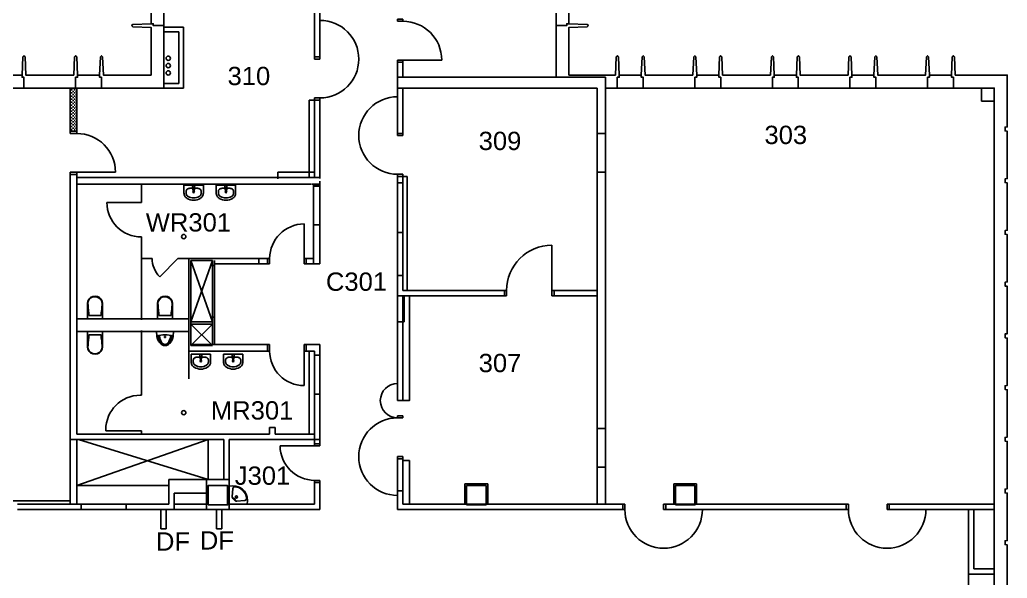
# Model space of a CAD drawing. Header units: inches. Extents: x 284 to 2008, y 299 to 1857.
# Drawn here: x 1092 to 2008, y 766 to 1284 of the extents above; entities that cross this region are included whole.
import ezdxf

# ---------------------------------------------------------------- set-up
doc = ezdxf.new("R2010")
doc.units = ezdxf.units.IN
doc.header["$MEASUREMENT"] = 0
doc.linetypes.add('HIDDEN', pattern=[5.333333, 2.666667, -2.666667])
for name, color, linetype in [('A-DOOR', 4, 'Continuous'), ('A-FEC', 7, 'Continuous'), ('A-FLOR-TPTN-NEW', 7, 'Continuous'), ('A-PFLR-NOTE', 3, 'Continuous'), ('A-WALL', 5, 'Continuous'), ('P-P FIXT-NEW', 7, 'Continuous'), ('P-SANR-EQPM', 5, 'Continuous'), ('S-COLS', 6, 'Continuous')]:
    doc.layers.add(name, color=color, linetype=linetype)
doc.styles.get("Standard").update_dxf_attribs({"font": 'arial.ttf'})
pattern_1 = [(45, (7e-09, 7e-09), (-1.4142136, 1.4142136), [0, -2])]

# ---------------------------------------------------------------- blocks, each defined once
blk = doc.blocks.new('D1 Metal_148')
at = {"color": 0, "linetype": 'Continuous'}
for p, q in [((-18, 0), (-20, 0)), ((-20, 0), (-20, -5)), ((-18, -5), (-18, 0)), ((20, 0), (18, 0)), ((18, 0), (18, -5)), ((18, 0), (54, 0)), ((20, -5), (20, 0)), ((-20, -5), (-18, -5)), ((18, -5), (20, -5))]:
    blk.add_line(p, q, dxfattribs=at)
blk.add_arc((18, 0), 36, 0, 180, dxfattribs=at)
blk = doc.blocks.new('D1 Metal_120')
at = {"color": 0, "linetype": 'Continuous'}
for p, q in [((-18, 0), (-20, 0)), ((-20, 0), (-20, -5)), ((-18, -5), (-18, 0)), ((20, 0), (18, 0)), ((18, 0), (18, -5)), ((18, 0), (54, 0)), ((20, -5), (20, 0)), ((-20, -5), (-18, -5)), ((18, -5), (20, -5))]:
    blk.add_line(p, q, dxfattribs=at)
blk.add_arc((18, 0), 36, 0, 180, dxfattribs=at)
blk = doc.blocks.new('D1 Metal_194')
at = {"color": 0, "linetype": 'Continuous'}
for p, q in [((-18, 0), (-20, 0)), ((-20, 0), (-20, -5)), ((-18, -5), (-18, 0)), ((20, 0), (18, 0)), ((18, 0), (18, -5)), ((18, 0), (54, 0)), ((20, -5), (20, 0)), ((-20, -5), (-18, -5)), ((18, -5), (20, -5))]:
    blk.add_line(p, q, dxfattribs=at)
blk.add_arc((18, 0), 36, 0, 180, dxfattribs=at)
blk = doc.blocks.new('D1 Metal_146')
at = {"color": 0, "linetype": 'Continuous'}
for p, q in [((-18, 0), (-20, 0)), ((-20, 0), (-20, -5)), ((-18, -5), (-18, 0)), ((20, 0), (18, 0)), ((18, 0), (18, -5)), ((18, 0), (54, 0)), ((20, -5), (20, 0)), ((-20, -5), (-18, -5)), ((18, -5), (20, -5))]:
    blk.add_line(p, q, dxfattribs=at)
blk.add_arc((18, 0), 36, 0, 180, dxfattribs=at)
blk = doc.blocks.new('D1 Metal_147')
at = {"color": 0, "linetype": 'Continuous'}
blk.add_line((8, 0), (24, 0), dxfattribs=at)
blk.add_arc((8, 0), 16, 0, 180, dxfattribs=at)
blk = doc.blocks.new('D1 Metal_185')
at = {"color": 0, "linetype": 'Continuous'}
for p, q in [((21, 0), (21, 42)), ((-21, 0), (-23, 0)), ((-23, 0), (-23, -5)), ((-21, -5), (-21, 0)), ((23, 0), (21, 0)), ((21, 0), (21, -5)), ((23, -5), (23, 0)), ((-23, -5), (-21, -5)), ((21, -5), (23, -5))]:
    blk.add_line(p, q, dxfattribs=at)
blk.add_arc((21, 0), 42, 90, 180, dxfattribs=at)
blk = doc.blocks.new('D1 Metal_203')
at = {"color": 0, "linetype": 'Continuous'}
for p, q in [((18, 0), (18, 36)), ((-18, 0), (-20, 0)), ((-20, 0), (-20, -6)), ((-18, -6), (-18, 0)), ((20, 0), (18, 0)), ((18, 0), (18, -6)), ((20, -6), (20, 0)), ((-20, -6), (-18, -6)), ((18, -6), (20, -6))]:
    blk.add_line(p, q, dxfattribs=at)
blk.add_arc((18, 0), 36, 90, 180, dxfattribs=at)
blk = doc.blocks.new('WC 1 Symb_815')
at = {"layer": 'P-P FIXT-NEW', "color": 0, "linetype": 'ByBlock'}
for p, q in [((0, 0), (0, 14)), ((14.11, 14), (0, 14)), ((3.08, 12.79), (3.08, 1.21)), ((14.11, 0), (0, 0))]:
    blk.add_line(p, q, dxfattribs=at)
for points in [[(14.11, 14), (12.72, 13.96), (11.34, 13.9), (9.95, 13.79), (8.57, 13.66), (7.19, 13.49), (5.81, 13.29), (4.44, 13.06), (3.08, 12.79)], [(14.12, 13.55), (12.73, 13.51), (11.34, 13.44), (9.95, 13.34), (8.57, 13.2), (7.19, 13.03), (5.82, 12.83), (4.45, 12.6), (3.08, 12.33)], [(14.01, 0.46), (16.02, 0.75), (17.83, 1.66), (19.28, 3.1), (20.22, 4.92), (20.55, 6.95), (20.25, 8.98), (19.34, 10.82), (17.91, 12.28), (16.11, 13.22), (14.11, 13.54)], [(14.11, 0), (16.24, 0.34), (18.16, 1.34), (19.68, 2.89), (20.66, 4.84), (21, 7), (20.66, 9.16), (19.68, 11.11), (18.16, 12.66), (16.24, 13.66), (14.11, 14)], [(3.08, 1.67), (4.45, 1.4), (5.82, 1.17), (7.19, 0.97), (8.57, 0.8), (9.95, 0.66), (11.34, 0.56), (12.73, 0.49), (14.12, 0.45)], [(3.08, 1.21), (4.44, 0.94), (5.81, 0.71), (7.19, 0.51), (8.57, 0.34), (9.95, 0.21), (11.34, 0.1), (12.72, 0.04), (14.11, 0)]]:
    blk.add_lwpolyline(points, dxfattribs=at)
blk = doc.blocks.new('Urinal 2 Symb_816')
at = {"layer": 'P-P FIXT-NEW', "color": 0, "linetype": 'ByBlock'}
for p, q in [((0, 15.75), (3.91, 15.53)), ((0, 15.75), (0, 0)), ((0, 0), (3.91, 0.22))]:
    blk.add_line(p, q, dxfattribs=at)
for points in [[(3.91, 15.53), (3.55, 13.64), (3.3, 11.73), (3.14, 9.81), (3.09, 7.87), (3.14, 5.94), (3.3, 4.02), (3.55, 2.11), (3.91, 0.22)], [(9.14, 11.46), (8.47, 11.8), (7.79, 12.11), (7.09, 12.38), (6.39, 12.62), (5.68, 12.83), (4.95, 13), (4.23, 13.13), (3.49, 13.23)], [(9, 12.59), (8.36, 12.9), (7.72, 13.19), (7.06, 13.46), (6.4, 13.71), (5.73, 13.93), (5.06, 14.13), (4.38, 14.3), (3.69, 14.45)], [(9.55, 13.4), (8.89, 13.79), (8.22, 14.16), (7.53, 14.48), (6.83, 14.77), (6.12, 15.02), (5.39, 15.23), (4.65, 15.4), (3.91, 15.53)], [(11.67, 10.44), (11.37, 10.76), (11.06, 11.06), (10.74, 11.35), (10.41, 11.63), (10.07, 11.89), (9.72, 12.14), (9.36, 12.37), (9, 12.59)], [(11.45, 9.46), (11.22, 9.78), (10.97, 10.08), (10.7, 10.36), (10.42, 10.62), (10.12, 10.87), (9.8, 11.09), (9.47, 11.28), (9.14, 11.46)], [(12.34, 10.51), (12.06, 10.95), (11.77, 11.36), (11.44, 11.76), (11.1, 12.13), (10.74, 12.48), (10.36, 12.81), (9.96, 13.12), (9.55, 13.4)], [(11.45, 6.29), (11.64, 6.66), (11.77, 7.05), (11.85, 7.46), (11.88, 7.87), (11.85, 8.29), (11.77, 8.7), (11.64, 9.09), (11.45, 9.46)], [(11.67, 5.31), (12, 5.89), (12.24, 6.53), (12.39, 7.19), (12.44, 7.87), (12.39, 8.56), (12.24, 9.22), (12, 9.86), (11.67, 10.44)], [(12.34, 5.24), (12.63, 5.86), (12.83, 6.51), (12.96, 7.19), (13, 7.87), (12.96, 8.56), (12.83, 9.24), (12.63, 9.89), (12.34, 10.51)], [(3.49, 2.52), (4.23, 2.62), (4.95, 2.75), (5.68, 2.92), (6.39, 3.13), (7.09, 3.37), (7.79, 3.64), (8.47, 3.95), (9.14, 4.29)], [(3.69, 1.3), (4.38, 1.45), (5.06, 1.62), (5.73, 1.82), (6.4, 2.04), (7.06, 2.29), (7.72, 2.56), (8.36, 2.85), (9, 3.16)], [(3.91, 0.22), (4.65, 0.35), (5.39, 0.52), (6.12, 0.73), (6.83, 0.98), (7.53, 1.27), (8.22, 1.59), (8.89, 1.96), (9.55, 2.35)], [(9, 3.16), (9.36, 3.38), (9.72, 3.61), (10.07, 3.86), (10.41, 4.12), (10.74, 4.4), (11.06, 4.69), (11.37, 4.99), (11.67, 5.31)], [(9.14, 4.29), (9.47, 4.47), (9.8, 4.66), (10.12, 4.88), (10.42, 5.13), (10.7, 5.39), (10.97, 5.67), (11.22, 5.97), (11.45, 6.29)], [(9.55, 2.35), (9.96, 2.63), (10.36, 2.94), (10.74, 3.27), (11.1, 3.62), (11.44, 3.99), (11.77, 4.39), (12.06, 4.8), (12.34, 5.24)]]:
    blk.add_lwpolyline(points, dxfattribs=at)
blk.add_lwpolyline([(5.02, 8.42), (4.66, 8.26), (4.51, 7.87), (4.66, 7.49), (5.02, 7.33), (5.39, 7.49), (5.54, 7.87), (5.39, 8.26)], close=True, dxfattribs=at)
blk = doc.blocks.new('WC 1 Symb_817')
at = {"layer": 'P-P FIXT-NEW', "color": 0, "linetype": 'ByBlock'}
for p, q in [((0, 0), (0, 14)), ((14.11, 14), (0, 14)), ((3.08, 12.79), (3.08, 1.21)), ((14.11, 0), (0, 0))]:
    blk.add_line(p, q, dxfattribs=at)
for points in [[(14.11, 14), (12.72, 13.96), (11.34, 13.9), (9.95, 13.79), (8.57, 13.66), (7.19, 13.49), (5.81, 13.29), (4.44, 13.06), (3.08, 12.79)], [(14.12, 13.55), (12.73, 13.51), (11.34, 13.44), (9.95, 13.34), (8.57, 13.2), (7.19, 13.03), (5.82, 12.83), (4.45, 12.6), (3.08, 12.33)], [(14.01, 0.46), (16.02, 0.75), (17.83, 1.66), (19.28, 3.1), (20.22, 4.92), (20.55, 6.95), (20.25, 8.98), (19.34, 10.82), (17.91, 12.28), (16.11, 13.22), (14.11, 13.54)], [(14.11, 0), (16.24, 0.34), (18.16, 1.34), (19.68, 2.89), (20.66, 4.84), (21, 7), (20.66, 9.16), (19.68, 11.11), (18.16, 12.66), (16.24, 13.66), (14.11, 14)], [(3.08, 1.67), (4.45, 1.4), (5.82, 1.17), (7.19, 0.97), (8.57, 0.8), (9.95, 0.66), (11.34, 0.56), (12.73, 0.49), (14.12, 0.45)], [(3.08, 1.21), (4.44, 0.94), (5.81, 0.71), (7.19, 0.51), (8.57, 0.34), (9.95, 0.21), (11.34, 0.1), (12.72, 0.04), (14.11, 0)]]:
    blk.add_lwpolyline(points, dxfattribs=at)
blk = doc.blocks.new('Basin 01_818')
at = {"layer": 'P-P FIXT-NEW', "color": 0, "linetype": 'ByBlock'}
for p, q in [((0, 14), (0, 6.87)), ((18, 14), (0, 14)), ((5.44, 11.13), (5.44, 11.13)), ((12.56, 11.13), (5.44, 11.13)), ((8.06, 12.44), (8.06, 12.64)), ((8.17, 10.85), (8.06, 12.44)), ((8.3, 10.48), (8.56, 8.4)), ((8.46, 10.94), (8.46, 11.53)), ((8.46, 11.53), (9.54, 11.53)), ((8.46, 11.5), (9.54, 11.5)), ((9.44, 8.4), (9.7, 10.48)), ((9.54, 11.53), (9.54, 10.94)), ((9.83, 10.85), (9.94, 12.44)), ((9.94, 12.44), (9.94, 12.64)), ((18, 14), (18, 6.87)), ((1.96, 8.3), (1.96, 6.87)), ((16.04, 8.3), (16.04, 6.87))]:
    blk.add_line(p, q, dxfattribs=at)
for points in [[(5.44, 11.13), (4.76, 11.07), (4.1, 10.91), (3.5, 10.65), (2.98, 10.3), (2.54, 9.87), (2.22, 9.38), (2.02, 8.85), (1.96, 8.3)], [(16.04, 8.3), (15.98, 8.85), (15.78, 9.38), (15.46, 9.87), (15.02, 10.3), (14.5, 10.65), (13.9, 10.91), (13.24, 11.07), (12.56, 11.13)], [(0, 6.87), (0.05, 6.08), (0.19, 5.31), (0.43, 4.56), (0.76, 3.86), (1.18, 3.21), (1.67, 2.62), (2.23, 2.12), (2.84, 1.69)], [(1.96, 6.87), (1.99, 6.37), (2.08, 5.87), (2.23, 5.4), (2.45, 4.94), (2.71, 4.53), (3.02, 4.15), (3.38, 3.83), (3.78, 3.56)], [(2.84, 1.69), (4.3, 0.96), (5.82, 0.43), (7.4, 0.11), (9, 0), (10.6, 0.11), (12.18, 0.43), (13.7, 0.96), (15.16, 1.69)], [(3.78, 3.56), (5.01, 2.94), (6.31, 2.49), (7.64, 2.21), (9, 2.12), (10.36, 2.21), (11.69, 2.49), (12.99, 2.94), (14.22, 3.56)], [(14.22, 3.56), (14.62, 3.83), (14.98, 4.15), (15.29, 4.53), (15.55, 4.94), (15.77, 5.4), (15.92, 5.87), (16.01, 6.37), (16.04, 6.87)], [(15.16, 1.69), (15.77, 2.12), (16.33, 2.62), (16.82, 3.21), (17.24, 3.86), (17.57, 4.56), (17.81, 5.31), (17.95, 6.08), (18, 6.87)]]:
    blk.add_lwpolyline(points, dxfattribs=at)
blk.add_circle((9, 7.56), 0.689, dxfattribs=at)
for centre, radius, start, end in [((9, 12.51), 0.984, 339.28556, 200.71444), ((9, 12.51), 0.946, 7.83741, 171.8967), ((9, 10.96), 0.83, 185.16961, 354.83039), ((9, 10.93), 0.83, 185.16961, 354.83039), ((9, 10.94), 0.535, 180, 0), ((9, 8.45), 0.44, 187.13892, 352.86108)]:
    blk.add_arc(centre, radius, start, end, dxfattribs=at)
blk = doc.blocks.new('Basin Corner_1391')
at = {"layer": 'P-P FIXT-NEW', "color": 0, "linetype": 'ByBlock'}
for p, q in [((0, 0), (0, -0.11)), ((0, 0), (0, -16.48)), ((0, 0), (16.48, 0)), ((3.28, -14.2), (2.59, -7.08)), ((14.2, -3.28), (7.08, -2.59))]:
    blk.add_line(p, q, dxfattribs=at)
for points in [[(0, -16.48), (3.11, -16.99), (6.24, -16.75), (9.24, -15.78), (11.92, -14.14), (14.15, -11.92), (15.79, -9.23), (16.75, -6.24), (16.99, -3.1), (16.48, 0)], [(2.97, -5.63), (2.87, -5.79), (2.78, -5.96), (2.71, -6.14), (2.65, -6.32), (2.61, -6.51), (2.59, -6.7), (2.58, -6.89), (2.59, -7.08)], [(2.67, -6.26), (2.75, -6.24), (2.84, -6.21), (2.92, -6.18), (3, -6.14), (3.08, -6.1), (3.15, -6.06), (3.23, -6.01), (3.3, -5.96)], [(5.63, -2.97), (5.26, -3.26), (4.9, -3.56), (4.54, -3.88), (4.2, -4.2), (3.88, -4.54), (3.56, -4.89), (3.26, -5.26), (2.97, -5.63)], [(3.3, -5.96), (3.68, -5.67), (4.04, -5.37), (4.39, -5.06), (4.73, -4.73), (5.06, -4.39), (5.38, -4.04), (5.68, -3.68), (5.96, -3.3)], [(5.49, -16), (7.48, -15.65), (9.38, -14.97), (11.12, -13.96), (12.67, -12.67), (13.96, -11.12), (14.97, -9.37), (15.65, -7.48), (15.99, -5.49)], [(7.08, -2.59), (6.89, -2.58), (6.7, -2.59), (6.51, -2.61), (6.32, -2.66), (6.14, -2.71), (5.96, -2.78), (5.8, -2.87), (5.63, -2.97)], [(5.96, -3.3), (6.01, -3.23), (6.06, -3.15), (6.1, -3.08), (6.14, -3), (6.18, -2.92), (6.21, -2.84), (6.24, -2.75), (6.27, -2.67)], [(16.01, -5.5), (16.01, -5.1), (15.94, -4.71), (15.79, -4.34), (15.57, -4.01), (15.29, -3.73), (14.96, -3.51), (14.59, -3.36), (14.2, -3.28)], [(3.28, -14.2), (3.36, -14.58), (3.51, -14.95), (3.73, -15.28), (4.01, -15.56), (4.34, -15.78), (4.71, -15.93), (5.1, -16), (5.49, -16)]]:
    blk.add_lwpolyline(points, dxfattribs=at)
blk.add_lwpolyline([(6.58, -5.65), (5.89, -5.94), (5.61, -6.63), (5.89, -7.31), (6.58, -7.6), (7.27, -7.31), (7.55, -6.63), (7.27, -5.94)], close=True, dxfattribs=at)
blk = doc.blocks.new('D1 Metal_26')
at = {"color": 0, "linetype": 'ByBlock'}
for p, q in [((18, 0), (18, 36)), ((-18, 0), (-20, 0)), ((-20, 0), (-20, -5)), ((-18, -5), (-18, 0)), ((20, 0), (18, 0)), ((18, 0), (18, -5)), ((20, -5), (20, 0)), ((-20, -5), (-18, -5)), ((18, -5), (20, -5))]:
    blk.add_line(p, q, dxfattribs=at)
blk.add_arc((18, 0), 36, 90, 180, dxfattribs=at)
blk = doc.blocks.new('D1 Metal_28')
at = {"color": 0, "linetype": 'ByBlock'}
for p, q in [((-18, 0), (-20, 0)), ((-20, 0), (-20, -5)), ((-18, -5), (-18, 0)), ((20, 0), (18, 0)), ((18, 0), (18, -5)), ((18, 0), (54, 0)), ((20, -5), (20, 0)), ((-20, -5), (-18, -5)), ((18, -5), (20, -5))]:
    blk.add_line(p, q, dxfattribs=at)
blk.add_arc((18, 0), 36, 0, 180, dxfattribs=at)
blk = doc.blocks.new('D1 Metal_152')
at = {"color": 0, "linetype": 'ByBlock'}
for p, q in [((16, 0), (16, 32)), ((-16, 0), (-18, 0)), ((-18, 0), (-18, -5)), ((-16, -5), (-16, 0)), ((18, 0), (16, 0)), ((16, 0), (16, -5)), ((18, -5), (18, 0)), ((-18, -5), (-16, -5)), ((16, -5), (18, -5))]:
    blk.add_line(p, q, dxfattribs=at)
blk.add_arc((16, 0), 32, 90, 180, dxfattribs=at)
blk = doc.blocks.new('D1 Metal_180')
at = {"color": 0, "linetype": 'ByBlock'}
for p, q in [((16, 0), (16, 32)), ((-16, 0), (-18, 0)), ((-18, 0), (-18, -5)), ((-16, -5), (-16, 0)), ((18, 0), (16, 0)), ((16, 0), (16, -5)), ((18, -5), (18, 0)), ((-18, -5), (-16, -5)), ((16, -5), (18, -5))]:
    blk.add_line(p, q, dxfattribs=at)
blk.add_arc((16, 0), 32, 90, 180, dxfattribs=at)
blk = doc.blocks.new('D1 Metal_204')
at = {"color": 0, "linetype": 'ByBlock'}
for p, q in [((16, 0), (16, 32)), ((-16, 0), (-18, 0)), ((-18, 0), (-18, -6)), ((-16, -6), (-16, 0)), ((18, 0), (16, 0)), ((16, 0), (16, -6)), ((18, -6), (18, 0)), ((-18, -6), (-16, -6)), ((16, -6), (18, -6))]:
    blk.add_line(p, q, dxfattribs=at)
blk.add_arc((16, 0), 32, 90, 180, dxfattribs=at)

msp = doc.modelspace()

# ---------------------------------------------------------------- hatches: boundary and pattern name
at = {"layer": 'A-WALL'}
h = msp.add_hatch(dxfattribs=at)
h.set_pattern_fill('45_', color=256, style=0, pattern_type=2)
h.set_pattern_definition(pattern_1)
h.paths.add_polyline_path([(1138.59, 1220.78), (1138.59, 1180.65), (1144.59, 1180.65), (1144.59, 1220.78)], flags=0)
h = msp.add_hatch(dxfattribs=at)
h.set_pattern_fill('45_', color=256, style=0, pattern_type=2)
h.set_pattern_definition(pattern_1)
h.paths.add_polyline_path([(1370.46, 1129.78), (1370.46, 1131.65), (1364.46, 1131.65), (1364.46, 1129.78)], flags=0)

# ---------------------------------------------------------------- linework, layer by layer
at = {"layer": 'A-DOOR', "linetype": 'Continuous'}
msp.add_line((1691.49, 829.65), (1691.49, 834.65), dxfattribs=at)
at = {"layer": 'A-FEC', "linetype": 'Continuous'}
msp.add_lwpolyline([(1442.46, 1003.9), (1448.46, 1003.9), (1448.46, 1027.9), (1442.46, 1027.9)], close=True, dxfattribs=at)
at = {"layer": 'A-FLOR-TPTN-NEW', "linetype": 'Continuous'}
for p, q in [((1171.59, 903.65), (1171.59, 902.65)), ((1323.71, 899.65), (1323.71, 905.65)), ((1323.71, 905.65), (1328.16, 905.65)), ((1323.71, 899.65), (1323.71, 905.65)), ((1323.71, 905.65), (1328.71, 905.65)), ((1328.71, 905.65), (1328.71, 899.65))]:
    msp.add_line(p, q, dxfattribs=at)
at = {"layer": 'A-WALL', "linetype": 'Continuous'}
for p, q in [((1365.46, 1322.4), (1365.46, 1249.65)), ((1370.46, 1249.65), (1370.46, 1322.4)), ((1225.59, 1302.78), (1225.59, 1278.78)), ((1589.59, 1302.78), (1589.59, 1278.78)), ((1213.59, 1301.03), (1213.59, 1280.53)), ((1601.59, 1301.03), (1601.59, 1280.53)), ((1195.59, 1278.78), (1196.59, 1279.78)), ((1195.59, 1278.78), (1196.59, 1277.78)), ((1196.59, 1279.78), (1213.59, 1280.53)), ((1196.59, 1277.78), (1213.59, 1277.03)), ((1213.59, 1280.53), (1215.59, 1280.53)), ((1213.59, 1277.03), (1213.59, 1232.78)), ((1215.59, 1280.53), (1215.59, 1278.78)), ((1225.59, 1278.78), (1215.59, 1278.78)), ((1225.59, 1278.78), (1225.59, 1220.78)), ((1243.59, 1277.4), (1225.59, 1277.4)), ((1225.59, 1277.4), (1225.59, 1273.15)), ((1243.59, 1220.78), (1243.59, 1277.4)), ((1589.59, 1278.78), (1599.59, 1278.78)), ((1589.59, 1278.78), (1589.59, 1230.78)), ((1601.59, 1280.53), (1599.59, 1280.53)), ((1599.59, 1280.53), (1599.59, 1278.78)), ((1618.59, 1279.78), (1601.59, 1280.53)), ((1618.59, 1277.78), (1601.59, 1277.03)), ((1601.59, 1277.03), (1601.59, 1232.78)), ((1619.59, 1278.78), (1618.59, 1279.78)), ((1619.59, 1278.78), (1618.59, 1277.78)), ((1225.59, 1273.15), (1239.34, 1273.15)), ((1239.34, 1273.15), (1239.34, 1225.03)), ((1094.59, 1249.78), (1093.84, 1232.78)), ((1095.59, 1250.78), (1094.59, 1249.78)), ((1095.59, 1250.78), (1096.59, 1249.78)), ((1096.59, 1249.78), (1097.34, 1232.78)), ((1142.59, 1249.78), (1141.84, 1232.78)), ((1143.59, 1250.78), (1142.59, 1249.78)), ((1143.59, 1250.78), (1144.59, 1249.78)), ((1144.59, 1249.78), (1145.34, 1232.78)), ((1166.59, 1249.78), (1165.84, 1232.78)), ((1167.59, 1250.78), (1166.59, 1249.78)), ((1167.59, 1250.78), (1168.59, 1249.78)), ((1168.59, 1249.78), (1169.34, 1232.78)), ((1370.46, 1249.65), (1365.46, 1249.65)), ((1365.46, 1249.65), (1370.46, 1249.65)), ((1645.49, 1249.78), (1644.74, 1232.78)), ((1646.49, 1250.78), (1645.49, 1249.78)), ((1646.49, 1250.78), (1647.49, 1249.78)), ((1647.49, 1249.78), (1648.24, 1232.78)), ((1669.49, 1249.78), (1668.74, 1232.78)), ((1670.49, 1250.78), (1669.49, 1249.78)), ((1670.49, 1250.78), (1671.49, 1249.78)), ((1671.49, 1249.78), (1672.24, 1232.78)), ((1717.49, 1249.78), (1716.74, 1232.78)), ((1718.49, 1250.78), (1717.49, 1249.78)), ((1718.49, 1250.78), (1719.49, 1249.78)), ((1719.49, 1249.78), (1720.24, 1232.78)), ((1741.49, 1249.78), (1740.74, 1232.78)), ((1742.49, 1250.78), (1741.49, 1249.78)), ((1742.49, 1250.78), (1743.49, 1249.78)), ((1743.49, 1249.78), (1744.24, 1232.78)), ((1789.49, 1249.78), (1788.74, 1232.78)), ((1790.49, 1250.78), (1789.49, 1249.78)), ((1790.49, 1250.78), (1791.49, 1249.78)), ((1791.49, 1249.78), (1792.24, 1232.78)), ((1813.49, 1249.78), (1812.74, 1232.78)), ((1814.49, 1250.78), (1813.49, 1249.78)), ((1814.49, 1250.78), (1815.49, 1249.78)), ((1815.49, 1249.78), (1816.24, 1232.78)), ((1861.49, 1249.78), (1860.74, 1232.78)), ((1862.49, 1250.78), (1861.49, 1249.78)), ((1862.49, 1250.78), (1863.49, 1249.78)), ((1863.49, 1249.78), (1864.24, 1232.78)), ((1885.49, 1249.78), (1884.74, 1232.78)), ((1886.49, 1250.78), (1885.49, 1249.78)), ((1886.49, 1250.78), (1887.49, 1249.78)), ((1887.49, 1249.78), (1888.24, 1232.78)), ((1933.49, 1249.78), (1932.74, 1232.78)), ((1934.49, 1250.78), (1933.49, 1249.78)), ((1934.49, 1250.78), (1935.49, 1249.78)), ((1935.49, 1249.78), (1936.24, 1232.78)), ((1957.49, 1249.78), (1956.74, 1232.78)), ((1958.49, 1250.78), (1957.49, 1249.78)), ((1958.49, 1250.78), (1959.49, 1249.78)), ((1959.49, 1249.78), (1960.24, 1232.78)), ((1447.46, 1244.78), (1442.46, 1244.78)), ((1442.46, 1244.78), (1442.46, 1230.78)), ((1447.46, 1230.78), (1447.46, 1244.78)), ((1073.34, 1232.78), (1093.84, 1232.78)), ((1093.84, 1232.78), (1093.84, 1230.78)), ((1093.84, 1230.78), (1095.59, 1230.78)), ((1095.59, 1220.78), (1095.59, 1230.78)), ((1097.34, 1232.78), (1141.84, 1232.78)), ((1143.59, 1230.78), (1145.34, 1230.78)), ((1143.59, 1220.78), (1143.59, 1230.78)), ((1145.34, 1232.78), (1145.34, 1230.78)), ((1145.34, 1232.78), (1165.84, 1232.78)), ((1165.84, 1232.78), (1165.84, 1230.78)), ((1165.84, 1230.78), (1167.59, 1230.78)), ((1167.59, 1220.78), (1167.59, 1230.78)), ((1169.34, 1232.78), (1213.59, 1232.78)), ((1635.46, 1230.78), (1442.46, 1230.78)), ((1442.46, 1230.78), (1442.46, 1220.78)), ((1442.46, 1230.78), (1447.46, 1230.78)), ((1601.59, 1232.78), (1644.74, 1232.78)), ((1635.46, 1178.78), (1635.46, 1230.78)), ((1646.49, 1230.78), (1648.24, 1230.78)), ((1646.49, 1220.78), (1646.49, 1230.78)), ((1648.24, 1232.78), (1668.74, 1232.78)), ((1648.24, 1232.78), (1648.24, 1230.78)), ((1668.74, 1232.78), (1668.74, 1230.78)), ((1668.74, 1230.78), (1670.49, 1230.78)), ((1670.49, 1220.78), (1670.49, 1230.78)), ((1672.24, 1232.78), (1716.74, 1232.78)), ((1718.49, 1230.78), (1720.24, 1230.78)), ((1718.49, 1220.78), (1718.49, 1230.78)), ((1720.24, 1232.78), (1720.24, 1230.78)), ((1720.24, 1232.78), (1740.74, 1232.78)), ((1740.74, 1232.78), (1740.74, 1230.78)), ((1740.74, 1230.78), (1742.49, 1230.78)), ((1742.49, 1220.78), (1742.49, 1230.78)), ((1744.24, 1232.78), (1788.74, 1232.78)), ((1790.49, 1230.78), (1792.24, 1230.78)), ((1790.49, 1220.78), (1790.49, 1230.78)), ((1792.24, 1232.78), (1812.74, 1232.78)), ((1792.24, 1232.78), (1792.24, 1230.78)), ((1812.74, 1232.78), (1812.74, 1230.78)), ((1812.74, 1230.78), (1814.49, 1230.78)), ((1814.49, 1220.78), (1814.49, 1230.78)), ((1816.24, 1232.78), (1860.74, 1232.78)), ((1862.49, 1230.78), (1864.24, 1230.78)), ((1862.49, 1220.78), (1862.49, 1230.78)), ((1864.24, 1232.78), (1884.74, 1232.78)), ((1864.24, 1232.78), (1864.24, 1230.78)), ((1884.74, 1232.78), (1884.74, 1230.78)), ((1884.74, 1230.78), (1886.49, 1230.78)), ((1886.49, 1220.78), (1886.49, 1230.78)), ((1888.24, 1232.78), (1932.74, 1232.78)), ((1934.49, 1230.78), (1936.24, 1230.78)), ((1934.49, 1220.78), (1934.49, 1230.78)), ((1936.24, 1232.78), (1956.74, 1232.78)), ((1936.24, 1232.78), (1936.24, 1230.78)), ((1956.74, 1232.78), (1956.74, 1230.78)), ((1956.74, 1230.78), (1958.49, 1230.78)), ((1958.49, 1220.78), (1958.49, 1230.78)), ((1960.24, 1232.78), (2008.49, 1232.78)), ((2008.49, 1232.78), (2008.49, 1184.78)), ((1071.59, 1220.78), (1095.59, 1220.78)), ((1095.59, 1220.78), (1143.59, 1220.78)), ((1138.59, 1220.78), (1138.59, 1180.65)), ((1144.59, 1220.78), (1138.59, 1220.78)), ((1143.59, 1220.78), (1167.59, 1220.78)), ((1144.59, 1180.65), (1144.59, 1220.78)), ((1167.59, 1220.78), (1225.59, 1220.78)), ((1239.34, 1225.03), (1225.59, 1225.03)), ((1225.59, 1225.03), (1225.59, 1220.78)), ((1225.59, 1220.78), (1243.59, 1220.78)), ((1442.46, 1220.78), (1627.71, 1220.78)), ((1447.46, 1220.78), (1442.46, 1220.78)), ((1442.46, 1220.78), (1442.46, 1178.78)), ((1447.46, 1178.78), (1447.46, 1220.78)), ((1627.71, 1220.78), (1627.71, 1178.78)), ((1635.46, 1220.78), (1670.49, 1220.78)), ((1670.49, 1220.78), (1718.49, 1220.78)), ((1718.49, 1220.78), (1742.49, 1220.78)), ((1742.49, 1220.78), (1790.49, 1220.78)), ((1790.49, 1220.78), (1814.49, 1220.78)), ((1814.49, 1220.78), (1862.49, 1220.78)), ((1862.49, 1220.78), (1886.49, 1220.78)), ((1886.49, 1220.78), (1934.49, 1220.78)), ((1934.49, 1220.78), (1958.49, 1220.78)), ((1958.49, 1220.78), (1996.49, 1220.78)), ((1996.49, 328.78), (1996.49, 1220.78)), ((1365.46, 1209.65), (1360.46, 1209.65)), ((1360.46, 1209.65), (1360.46, 1137.65)), ((1365.46, 1209.65), (1370.46, 1209.65)), ((1365.46, 1137.65), (1365.46, 1209.65)), ((1365.46, 1209.65), (1365.46, 1137.65)), ((1370.46, 1209.65), (1365.46, 1209.65)), ((1370.46, 1137.65), (1370.46, 1209.65)), ((2006.49, 1184.53), (2008.49, 1184.78)), ((2006.49, 1181.03), (2006.49, 1184.53)), ((1144.59, 1180.65), (1138.59, 1180.65)), ((1138.59, 1180.65), (1144.59, 1180.65)), ((1447.46, 1178.78), (1442.46, 1178.78)), ((1442.46, 1178.78), (1447.46, 1178.78)), ((1635.46, 1178.78), (1627.71, 1178.78)), ((1627.71, 1178.78), (1627.71, 1142.78)), ((1627.71, 1178.78), (1635.46, 1178.78)), ((1635.46, 1142.78), (1635.46, 1178.78)), ((2006.49, 1181.03), (2008.49, 1180.78)), ((2008.49, 1180.78), (2008.49, 1136.78)), ((1138.59, 1140.65), (1144.59, 1140.65)), ((1138.59, 1140.65), (1138.59, 894.65)), ((1144.59, 1140.65), (1138.59, 1140.65)), ((1144.59, 899.65), (1144.59, 1140.65)), ((1144.59, 1137.65), (1365.46, 1137.65)), ((1365.46, 1142.65), (1331.46, 1142.65)), ((1331.46, 1142.65), (1331.46, 1136.65)), ((1360.46, 1137.65), (1365.46, 1137.65)), ((1365.46, 1137.65), (1370.46, 1137.65)), ((1447.46, 1138.78), (1442.46, 1138.78)), ((1442.46, 1138.78), (1442.46, 1132.78)), ((1447.46, 1132.78), (1447.46, 1138.78)), ((1451.48, 1138.78), (1447.48, 1138.78)), ((1447.48, 1138.78), (1447.48, 1032.99)), ((1451.48, 1032.99), (1451.48, 1138.78)), ((1627.71, 1142.78), (1635.46, 1142.78)), ((1635.46, 1142.78), (1627.71, 1142.78)), ((1627.71, 1142.78), (1627.71, 904.78)), ((1635.46, 904.78), (1635.46, 1142.78)), ((1144.59, 1131.65), (1362.71, 1131.65)), ((1370.46, 1131.65), (1364.46, 1131.65)), ((1364.46, 1131.65), (1364.46, 1129.78)), ((1364.46, 1129.78), (1370.46, 1129.78)), ((1370.46, 1129.78), (1364.46, 1129.78)), ((1364.46, 1129.78), (1364.46, 1093.78)), ((1370.46, 1129.78), (1370.46, 1131.65)), ((1370.46, 1093.78), (1370.46, 1129.78)), ((1442.46, 1132.78), (1447.46, 1132.78)), ((1447.46, 1132.78), (1442.46, 1132.78)), ((1442.46, 1132.78), (1442.46, 1086.78)), ((1447.46, 1086.78), (1447.46, 1132.78)), ((2006.49, 1136.53), (2008.49, 1136.78)), ((2006.49, 1133.03), (2006.49, 1136.53)), ((2006.49, 1133.03), (2008.49, 1132.78)), ((2008.49, 1132.78), (2008.49, 1088.78)), ((1364.46, 1093.78), (1370.46, 1093.78)), ((1370.46, 1093.78), (1364.46, 1093.78)), ((1364.46, 1093.78), (1364.46, 1057.65)), ((1370.46, 1057.65), (1370.46, 1093.78)), ((1447.46, 1086.78), (1442.46, 1086.78)), ((1442.46, 1086.78), (1442.46, 1046.78)), ((1442.46, 1086.78), (1447.46, 1086.78)), ((1447.46, 1046.78), (1447.46, 1086.78)), ((2006.49, 1088.53), (2008.49, 1088.78)), ((2006.49, 1085.03), (2006.49, 1088.53)), ((2006.49, 1085.03), (2008.49, 1084.78)), ((2008.49, 1084.78), (2008.49, 1040.78)), ((1248.59, 974.9), (1248.59, 1062.65)), ((1272.59, 1062.65), (1248.59, 1062.65)), ((1248.59, 1062.65), (1248.59, 976.65)), ((1248.59, 974.9), (1248.59, 1062.65)), ((1248.59, 1062.65), (1313.71, 1062.65)), ((1250.59, 1060.65), (1270.59, 1060.65)), ((1250.59, 982.65), (1250.59, 1060.65)), ((1250.59, 1003.78), (1270.59, 1060.65)), ((1270.59, 1003.78), (1250.59, 1060.65)), ((1250.59, 1060.65), (1270.59, 1060.65)), ((1250.59, 981.78), (1250.59, 1060.65)), ((1270.59, 1060.65), (1270.59, 1056.22)), ((1270.59, 1056.22), (1272.59, 1056.22)), ((1270.59, 1056.22), (1272.59, 1056.22)), ((1272.59, 1056.22), (1270.59, 1056.22)), ((1270.59, 1056.22), (1270.59, 1008.22)), ((1313.71, 1062.65), (1272.59, 1062.65)), ((1272.59, 1060.65), (1272.59, 1057.65)), ((1272.59, 1056.22), (1272.59, 1060.65)), ((1272.59, 1057.65), (1313.71, 1057.65)), ((1272.59, 1008.22), (1272.59, 1056.22)), ((1313.71, 1062.65), (1321.71, 1062.65)), ((1313.71, 1057.65), (1313.71, 1062.65)), ((1321.71, 1062.65), (1313.71, 1062.65)), ((1313.71, 1062.65), (1313.71, 1057.65)), ((1313.71, 1057.65), (1321.71, 1057.65)), ((1313.71, 1057.65), (1321.71, 1057.65)), ((1321.71, 1062.65), (1321.71, 1057.65)), ((1321.71, 1062.65), (1321.71, 1057.65)), ((1321.71, 1057.65), (1321.71, 1062.65)), ((1357.71, 1062.65), (1364.46, 1062.65)), ((1357.71, 1062.65), (1357.71, 1057.65)), ((1357.71, 1057.65), (1357.71, 1062.65)), ((1357.71, 1057.65), (1364.46, 1057.65)), ((1364.46, 1057.65), (1370.46, 1057.65)), ((1442.46, 1046.78), (1447.46, 1046.78)), ((1447.46, 1046.78), (1442.46, 1046.78)), ((1442.46, 1046.78), (1442.46, 930.65)), ((1447.46, 1032.9), (1447.46, 1046.78)), ((2006.49, 1040.53), (2008.49, 1040.78)), ((2006.49, 1037.03), (2006.49, 1040.53)), ((2006.49, 1037.03), (2008.49, 1036.78)), ((2008.49, 1036.78), (2008.49, 992.78)), ((1541.71, 1032.9), (1447.46, 1032.9)), ((1447.46, 930.65), (1447.46, 1027.9)), ((1447.46, 1027.9), (1541.71, 1027.9)), ((1447.48, 1032.99), (1451.48, 1032.99)), ((1541.71, 1032.9), (1541.71, 1027.9)), ((1541.71, 1027.9), (1541.71, 1032.9)), ((1587.71, 1027.9), (1587.71, 1032.9)), ((1627.71, 1032.9), (1587.71, 1032.9)), ((1587.71, 1032.9), (1587.71, 1027.9)), ((1587.71, 1027.9), (1627.71, 1027.9)), ((1627.71, 1027.9), (1627.71, 1032.9)), ((1144.59, 1006.61), (1248.59, 1006.61)), ((1270.59, 1003.78), (1250.59, 1003.78)), ((1270.59, 981.78), (1250.59, 1001.78)), ((1250.59, 981.78), (1270.59, 1001.78)), ((1270.59, 1001.78), (1250.59, 1001.78)), ((1270.59, 1008.22), (1272.59, 1008.22)), ((1272.59, 1008.22), (1270.59, 1008.22)), ((1270.59, 1008.22), (1270.59, 982.65)), ((1270.59, 1008.22), (1272.59, 1008.22)), ((1272.59, 982.65), (1272.59, 1008.22)), ((1144.59, 994.73), (1248.59, 994.73)), ((2006.49, 992.53), (2008.49, 992.78)), ((2006.49, 989.03), (2006.49, 992.53)), ((1321.71, 982.65), (1250.59, 982.65)), ((1250.59, 981.78), (1270.59, 981.78)), ((1270.59, 982.65), (1272.59, 982.65)), ((1272.59, 982.65), (1321.71, 982.65)), ((1321.71, 976.65), (1321.71, 982.65)), ((1321.71, 982.65), (1321.71, 976.65)), ((1370.46, 982.65), (1357.71, 982.65)), ((1357.71, 982.65), (1357.71, 976.65)), ((1357.71, 976.65), (1357.71, 982.65)), ((1370.46, 972.78), (1370.46, 982.65)), ((2006.49, 989.03), (2008.49, 988.78)), ((2008.49, 988.78), (2008.49, 944.78)), ((1248.59, 976.65), (1321.71, 976.65)), ((1357.71, 976.65), (1365.46, 976.65)), ((1365.46, 976.65), (1360.46, 976.65)), ((1360.46, 976.65), (1360.46, 899.65)), ((1365.46, 899.65), (1365.46, 976.65)), ((1365.46, 976.65), (1365.46, 972.78)), ((1365.46, 972.78), (1370.46, 972.78)), ((1370.46, 972.78), (1365.46, 972.78)), ((1365.46, 972.78), (1365.46, 936.78)), ((1370.46, 936.78), (1370.46, 972.78)), ((2006.49, 944.53), (2008.49, 944.78)), ((2006.49, 941.03), (2006.49, 944.53)), ((1370.46, 936.78), (1365.46, 936.78)), ((1365.46, 936.78), (1365.46, 894.65)), ((1365.46, 936.78), (1370.46, 936.78)), ((1370.46, 894.65), (1370.46, 936.78)), ((2006.49, 941.03), (2008.49, 940.78)), ((2008.49, 940.78), (2008.49, 896.78)), ((1447.46, 930.65), (1442.46, 930.65)), ((1442.46, 930.65), (1447.46, 930.65)), ((1323.71, 899.65), (1144.59, 899.65)), ((1323.71, 905.65), (1323.71, 899.65)), ((1328.71, 905.65), (1323.71, 905.65)), ((1328.71, 899.65), (1328.71, 905.65)), ((1365.46, 899.65), (1328.71, 899.65)), ((1360.46, 899.65), (1365.46, 899.65)), ((1365.46, 894.65), (1365.46, 899.65)), ((1635.46, 904.78), (1627.71, 904.78)), ((1627.71, 904.78), (1627.71, 868.78)), ((1627.71, 904.78), (1635.46, 904.78)), ((1635.46, 868.78), (1635.46, 904.78)), ((1138.59, 894.65), (1138.59, 834.65)), ((1144.59, 894.65), (1138.59, 894.65)), ((1138.59, 894.65), (1281.21, 894.65)), ((1144.59, 851.78), (1266.59, 894.65)), ((1144.59, 834.65), (1144.59, 894.65)), ((1266.59, 857.4), (1146.34, 894.65)), ((1266.59, 857.4), (1266.59, 894.65)), ((1281.21, 894.65), (1281.21, 857.4)), ((1286.21, 857.4), (1286.21, 894.65)), ((1286.21, 894.65), (1365.46, 894.65)), ((1365.46, 894.65), (1370.46, 894.65)), ((1370.46, 894.65), (1365.46, 894.65)), ((1365.46, 894.65), (1365.46, 890.65)), ((1370.46, 890.65), (1365.46, 890.65)), ((1370.46, 890.65), (1370.46, 894.65)), ((2006.49, 896.53), (2008.49, 896.78)), ((2006.49, 893.03), (2006.49, 896.53)), ((2006.49, 893.03), (2008.49, 892.78)), ((2008.49, 892.78), (2008.49, 848.78)), ((1447.46, 876.65), (1442.46, 876.65)), ((1442.46, 876.65), (1442.46, 846.78)), ((1447.46, 846.78), (1447.46, 876.65)), ((1453.46, 874.96), (1447.46, 874.96)), ((1447.46, 874.96), (1447.46, 834.65)), ((1453.46, 834.65), (1453.46, 874.96)), ((1627.71, 868.78), (1635.46, 868.78)), ((1635.46, 868.78), (1627.71, 868.78)), ((1627.71, 868.78), (1627.71, 834.65)), ((1635.46, 834.65), (1635.46, 868.78)), ((1235.21, 857.4), (1230.21, 857.4)), ((1230.21, 857.4), (1230.21, 834.65)), ((1264.96, 857.4), (1235.21, 857.4)), ((1264.96, 844.74), (1264.96, 857.4)), ((1286.21, 857.4), (1264.96, 857.4)), ((1264.96, 857.4), (1264.96, 829.65)), ((1281.21, 857.4), (1286.21, 857.4)), ((1286.21, 829.65), (1286.21, 857.4)), ((1370.46, 854.65), (1365.46, 854.65)), ((1365.46, 854.65), (1365.46, 834.65)), ((1370.46, 829.65), (1370.46, 854.65)), ((1504.96, 834.65), (1504.96, 853.4)), ((1504.96, 853.4), (1526.21, 853.4)), ((1526.21, 834.65), (1526.21, 853.4)), ((1698.87, 853.4), (1720.12, 853.4)), ((1698.87, 834.65), (1698.87, 853.4)), ((1720.12, 834.65), (1720.12, 853.4)), ((1230.21, 851.78), (1144.59, 851.78)), ((1235.21, 829.65), (1235.21, 844.74)), ((1235.21, 844.74), (1264.96, 844.74)), ((1442.46, 846.78), (1447.46, 846.78)), ((1447.46, 846.78), (1442.46, 846.78)), ((1442.46, 846.78), (1442.46, 829.65)), ((1447.46, 834.65), (1447.46, 846.78)), ((2006.49, 848.53), (2008.49, 848.78)), ((2006.49, 845.03), (2006.49, 848.53)), ((2006.49, 845.03), (2008.49, 844.78)), ((2008.49, 844.78), (2008.49, 800.78)), ((1148.59, 834.65), (1089.59, 834.65)), ((1138.59, 834.65), (1144.59, 834.65)), ((1190.59, 834.65), (1148.59, 834.65)), ((1148.59, 834.65), (1148.59, 829.65)), ((1148.59, 834.65), (1148.59, 829.65)), ((1148.59, 829.65), (1148.59, 834.65)), ((1190.59, 829.65), (1190.59, 834.65)), ((1190.59, 834.65), (1190.59, 829.65)), ((1230.21, 834.65), (1190.59, 834.65)), ((1190.59, 834.65), (1190.59, 829.65)), ((1264.96, 834.65), (1235.21, 834.65)), ((1235.21, 834.65), (1235.21, 829.65)), ((1264.96, 829.65), (1264.96, 834.65)), ((1365.46, 834.65), (1286.21, 834.65)), ((1286.21, 834.65), (1286.21, 829.65)), ((1651.49, 834.65), (1447.46, 834.65)), ((1447.46, 834.65), (1453.46, 834.65)), ((1627.71, 834.65), (1635.46, 834.65)), ((1651.49, 829.65), (1651.49, 834.65)), ((1858.99, 834.65), (1691.49, 834.65)), ((1691.49, 834.65), (1691.49, 829.65)), ((1858.99, 834.65), (1858.99, 829.65)), ((1858.99, 829.65), (1858.99, 834.65)), ((1898.99, 829.65), (1898.99, 834.65)), ((1996.49, 834.65), (1898.99, 834.65)), ((1898.99, 834.65), (1898.99, 829.65)), ((1996.49, 829.65), (1996.49, 834.65)), ((1089.59, 829.65), (1148.59, 829.65)), ((1148.59, 829.65), (1190.59, 829.65)), ((1190.59, 829.65), (1235.21, 829.65)), ((1222.78, 829.65), (1222.78, 811.65)), ((1227.78, 829.65), (1222.78, 829.65)), ((1227.78, 811.65), (1227.78, 829.65)), ((1235.21, 829.65), (1264.96, 829.65)), ((1264.96, 829.65), (1286.21, 829.65)), ((1274.34, 829.65), (1274.34, 811.65)), ((1279.34, 829.65), (1274.34, 829.65)), ((1279.34, 811.65), (1279.34, 829.65)), ((1286.21, 829.65), (1370.46, 829.65)), ((1442.46, 829.65), (1651.49, 829.65)), ((1691.49, 829.65), (1858.99, 829.65)), ((1898.99, 829.65), (1996.49, 829.65)), ((1972.49, 571.78), (1972.49, 829.65)), ((1972.49, 829.65), (1972.49, 769.65)), ((1977.49, 829.65), (1972.49, 829.65)), ((1977.49, 774.65), (1977.49, 829.65)), ((1222.78, 811.65), (1227.78, 811.65)), ((1274.34, 811.65), (1279.34, 811.65)), ((2006.49, 800.53), (2008.49, 800.78)), ((2006.49, 797.03), (2006.49, 800.53)), ((2006.49, 797.03), (2008.49, 796.78)), ((2008.49, 796.78), (2008.49, 752.78)), ((1996.49, 774.65), (1977.49, 774.65)), ((1996.49, 769.65), (1996.49, 774.65)), ((1972.49, 769.65), (1996.49, 769.65))]:
    msp.add_line(p, q, dxfattribs=at)
for points in [[(1213.59, 1232.78), (1169.34, 1232.78), (1168.59, 1249.78), (1167.59, 1250.78), (1166.59, 1249.78), (1165.84, 1232.78), (1165.84, 1230.78), (1167.59, 1230.78), (1167.59, 1220.78), (1225.59, 1220.78), (1225.59, 1278.78), (1215.59, 1278.78), (1215.59, 1280.53), (1213.59, 1280.53), (1196.59, 1279.78), (1195.59, 1278.78), (1196.59, 1277.78), (1213.59, 1277.03)], [(1589.59, 1230.78), (1635.46, 1230.78), (1635.46, 1220.78), (1646.49, 1220.78), (1646.49, 1230.78), (1648.24, 1230.78), (1648.24, 1232.78), (1647.49, 1249.78), (1646.49, 1250.78), (1645.49, 1249.78), (1644.74, 1232.78), (1601.59, 1232.78), (1601.59, 1277.03), (1618.59, 1277.78), (1619.59, 1278.78), (1618.59, 1279.78), (1601.59, 1280.53), (1599.59, 1280.53), (1599.59, 1278.78), (1589.59, 1278.78)], [(1143.59, 1220.78), (1143.59, 1230.78), (1145.34, 1230.78), (1145.34, 1232.78), (1144.59, 1249.78), (1143.59, 1250.78), (1142.59, 1249.78), (1141.84, 1232.78), (1097.34, 1232.78), (1096.59, 1249.78), (1095.59, 1250.78), (1094.59, 1249.78), (1093.84, 1232.78), (1093.84, 1230.78), (1095.59, 1230.78), (1095.59, 1220.78)], [(1716.74, 1232.78), (1717.49, 1249.78), (1718.49, 1250.78), (1719.49, 1249.78), (1720.24, 1232.78), (1720.24, 1230.78), (1718.49, 1230.78), (1718.49, 1220.78), (1670.49, 1220.78), (1670.49, 1230.78), (1668.74, 1230.78), (1668.74, 1232.78), (1669.49, 1249.78), (1670.49, 1250.78), (1671.49, 1249.78), (1672.24, 1232.78)], [(1788.74, 1232.78), (1789.49, 1249.78), (1790.49, 1250.78), (1791.49, 1249.78), (1792.24, 1232.78), (1792.24, 1230.78), (1790.49, 1230.78), (1790.49, 1220.78), (1742.49, 1220.78), (1742.49, 1230.78), (1740.74, 1230.78), (1740.74, 1232.78), (1741.49, 1249.78), (1742.49, 1250.78), (1743.49, 1249.78), (1744.24, 1232.78)], [(1860.74, 1232.78), (1861.49, 1249.78), (1862.49, 1250.78), (1863.49, 1249.78), (1864.24, 1232.78), (1864.24, 1230.78), (1862.49, 1230.78), (1862.49, 1220.78), (1814.49, 1220.78), (1814.49, 1230.78), (1812.74, 1230.78), (1812.74, 1232.78), (1813.49, 1249.78), (1814.49, 1250.78), (1815.49, 1249.78), (1816.24, 1232.78)], [(1934.49, 1220.78), (1934.49, 1230.78), (1936.24, 1230.78), (1936.24, 1232.78), (1935.49, 1249.78), (1934.49, 1250.78), (1933.49, 1249.78), (1932.74, 1232.78), (1888.24, 1232.78), (1887.49, 1249.78), (1886.49, 1250.78), (1885.49, 1249.78), (1884.74, 1232.78), (1884.74, 1230.78), (1886.49, 1230.78), (1886.49, 1220.78)], [(1984.49, 1208.78), (1996.49, 1208.78), (1996.49, 1220.78), (1984.49, 1220.78)]]:
    msp.add_lwpolyline(points, close=True, dxfattribs=at)
for points in [[(1996.49, 583.52), (1996.49, 1220.78), (1958.49, 1220.78), (1958.49, 1230.78), (1956.74, 1230.78), (1956.74, 1232.78), (1957.49, 1249.78), (1958.49, 1250.78), (1959.49, 1249.78), (1960.24, 1232.78), (2008.49, 1232.78), (2008.49, 1184.78), (2006.49, 1184.53), (2006.49, 1181.03), (2008.49, 1180.78), (2008.49, 1136.78), (2006.49, 1136.53), (2006.49, 1133.03), (2008.49, 1132.78), (2008.49, 1088.78), (2006.49, 1088.53), (2006.49, 1085.03), (2008.49, 1084.78), (2008.49, 1040.78), (2006.49, 1040.53), (2006.49, 1037.03), (2008.49, 1036.78), (2008.49, 992.78), (2006.49, 992.53), (2006.49, 989.03), (2008.49, 988.78), (2008.49, 944.78), (2006.49, 944.53), (2006.49, 941.03), (2008.49, 940.78), (2008.49, 896.78), (2006.49, 896.53), (2006.49, 893.03), (2008.49, 892.78), (2008.49, 848.78), (2006.49, 848.53), (2006.49, 845.03), (2008.49, 844.78), (2008.49, 800.78), (2006.49, 800.53), (2006.49, 797.03), (2008.49, 796.78), (2008.49, 752.78)], [(1447.46, 930.65), (1453.46, 930.65), (1453.46, 1027.9)], [(1138.59, 837.65), (1046.21, 837.65)]]:
    msp.add_lwpolyline(points, dxfattribs=at)
at = {"layer": 'A-WALL', "linetype": 'HIDDEN'}
msp.add_lwpolyline([(1144.59, 1131.65), (1365.46, 1131.65), (1370.46, 1131.65), (1370.46, 1137.65), (1365.46, 1137.65), (1144.59, 1137.65)], close=True, dxfattribs=at)
at = {"layer": 'A-WALL', "linetype": 'Continuous'}
for centre in [(1229.59, 1248.48), (1229.59, 1241.7), (1229.59, 1234.89)]:
    msp.add_circle(centre, 2, dxfattribs=at)
at = {"layer": 'P-SANR-EQPM', "linetype": 'Continuous'}
for p, q in [((1204.59, 1131.65), (1204.59, 1114.65)), ((1204.59, 1114.65), (1172.59, 1114.65)), ((1204.59, 1114.65), (1203.59, 1114.65)), ((1204.59, 1082.65), (1204.59, 1005.65)), ((1214.59, 1062.65), (1204.59, 1062.65)), ((1238.59, 1062.65), (1221.62, 1045.68)), ((1248.59, 1062.65), (1238.59, 1062.65)), ((1204.59, 935.65), (1204.59, 995.84)), ((1248.59, 974.9), (1248.59, 950.9)), ((1204.59, 935.65), (1203.59, 935.65)), ((1203.59, 902.65), (1171.59, 902.65)), ((1204.59, 902.65), (1203.59, 902.65)), ((1204.59, 899.65), (1204.59, 902.65))]:
    msp.add_line(p, q, dxfattribs=at)
for centre in [(1243.96, 1082.97), (1243.96, 919.49)]:
    msp.add_circle(centre, 2, dxfattribs=at)
for centre, radius, start, end in [((1204.59, 1114.65), 32, 180, 270), ((1238.59, 1062.65), 24, 180, 225), ((1203.59, 903.65), 32, 90, 180)]:
    msp.add_arc(centre, radius, start, end, dxfattribs=at)
at = {"layer": 'S-COLS', "linetype": 'Continuous'}
for points in [[(1266.59, 833.78), (1284.59, 833.78), (1284.59, 851.78), (1266.59, 851.78)], [(1506.59, 833.78), (1524.59, 833.78), (1524.59, 851.78), (1506.59, 851.78)], [(1700.49, 833.78), (1718.49, 833.78), (1718.49, 851.78), (1700.49, 851.78)]]:
    msp.add_lwpolyline(points, close=True, dxfattribs=at)

# ---------------------------------------------------------------- block references
at = {"layer": 'A-DOOR', "xscale": -1}
for name, p, rotation in [('D1 Metal_194', (1370.46, 1229.65), 270), ('D1 Metal_146', (1442.46, 896.65), 90), ('D1 Metal_120', (1878.99, 829.65), 179.9999999999998)]:
    msp.add_blockref(name, p, dxfattribs=dict(at, rotation=rotation))
at = {"layer": 'A-DOOR', "linetype": 'Continuous'}
for name, p, rotation in [('D1 Metal_26', (1447.46, 1264.78), 270), ('D1 Metal_180', (1365.46, 872.65), 90)]:
    msp.add_blockref(name, p, dxfattribs=dict(at, rotation=rotation))
at = {"layer": 'A-DOOR'}
for name, p, rotation in [('D1 Metal_148', (1442.46, 1158.78), 90), ('D1 Metal_203', (1144.59, 1160.65), 270), ('D1 Metal_147', (1442.46, 922.65), 90)]:
    msp.add_blockref(name, p, dxfattribs=dict(at, rotation=rotation))
at = {"layer": 'A-DOOR', "linetype": 'Continuous'}
msp.add_blockref('D1 Metal_152', (1339.71, 1062.65), dxfattribs=at)
at = {"layer": 'A-DOOR'}
msp.add_blockref('D1 Metal_185', (1564.71, 1032.9), dxfattribs=at)
at = {"layer": 'A-DOOR', "linetype": 'Continuous', "xscale": -0.9999999999999998, "rotation": 180}
for name, p in [('D1 Metal_204', (1339.71, 976.65)), ('D1 Metal_28', (1671.49, 829.65))]:
    msp.add_blockref(name, p, dxfattribs=at)
at = {"layer": 'P-SANR-EQPM', "linetype": 'Continuous'}
for p in [(1244.16, 1116.65), (1274.16, 1116.65), (1250.85, 959.9), (1280.85, 959.9)]:
    msp.add_blockref('Basin 01_818', p, dxfattribs=at)
at = {"layer": 'P-SANR-EQPM', "linetype": 'Continuous', "rotation": 90}
for name, p in [('WC 1 Symb_815', (1168.59, 1006.61)), ('WC 1 Symb_815', (1233.59, 1006.61)), ('Basin Corner_1391', (1286.21, 834.65))]:
    msp.add_blockref(name, p, dxfattribs=at)
at = {"layer": 'P-SANR-EQPM', "linetype": 'Continuous', "xscale": -1, "rotation": 90}
for name, p in [('WC 1 Symb_817', (1168.59, 994.73)), ('Urinal 2 Symb_816', (1234.46, 994.73))]:
    msp.add_blockref(name, p, dxfattribs=at)

# ---------------------------------------------------------------- texts
at = {"layer": 'A-PFLR-NOTE', "char_height": 17, "attachment_point": 5}
for s, insert, width, line_spacing_factor in [('310', (1304.45, 1231.89), 17.7397, 0.993751), ('303', (1802.9, 1177.21), 17.7397, 0.983041), ('309', (1537.59, 1171.63), 17.7397, 0.983857), ('WR301', (1248.31, 1096.03), 44.5439, 0.983041), ('C301', (1404.33, 1040.98), 44.5439, 0.974958), ('307', (1537.59, 965.46), 17.7397, 0.976775), ('MR301', (1307.46, 921.48), 51.9895, 0.983041), ('J301', (1317.1, 860.9), 38.5874, 0.995438)]:
    msp.add_mtext(s, dxfattribs=dict(at, insert=insert, width=width, line_spacing_factor=line_spacing_factor))
at = {"layer": 'A-PFLR-NOTE', "char_height": 17, "width": 17.7397, "attachment_point": 5}
for insert in [(1234, 799.92), (1274.73, 800.94)]:
    msp.add_mtext('\\A1;{\\fArial|b0|i0|c0|p34;DF}', dxfattribs=dict(at, insert=insert))

doc.saveas('drawing.dxf')
